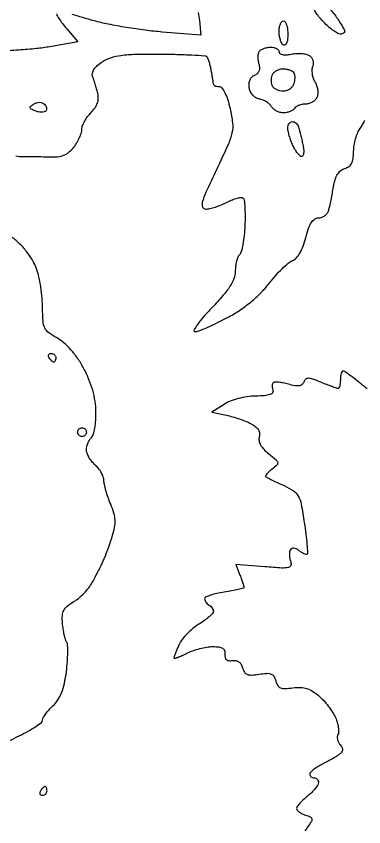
# Model space of a CAD drawing. Extents: x 0 to 102, y 0 to 135.
# Drawn here: x 22.84 to 29.55, y 27.99 to 43.66 of the extents above; entities that cross this region are included whole.
import ezdxf

# ---------------------------------------------------------------- set-up
doc = ezdxf.new("R2010")
doc.units = 0
doc.header["$MEASUREMENT"] = 0

msp = doc.modelspace()

# ---------------------------------------------------------------- linework, layer by layer
for points in [[(28.715939, 43.9074, -0.136752), (28.774241, 43.89115, -0.037273), (28.852889, 43.835223, -0.034777), (28.936157, 43.755733, -0.030086), (29.012039, 43.66169, -0.008984), (29.079056, 43.563901, -0.012288), (29.135605, 43.473356, -0.009127), (29.179161, 43.396473, -0.12494), (29.187, 43.36559, -0.17101), (29.180226, 43.346364, -0.094137), (29.161019, 43.330002, -0.074637), (29.132388, 43.318935, -0.055023), (29.098555, 43.3152, -0.130216), (29.051822, 43.327581, -0.023416), (28.975091, 43.376199, -0.023867), (28.888442, 43.443353, -0.01959), (28.802455, 43.522855, -0.01959), (28.722953, 43.608842, -0.023867), (28.655799, 43.695491, -0.023416), (28.607181, 43.772222, -0.130216), (28.5948, 43.818955, -0.135867), (28.604137, 43.852682, -0.100331), (28.630385, 43.881419, -0.086663), (28.669645, 43.900761, -0.071337)], [(28.0026, 43.569, -0.257909), (28.035123, 43.551029, -0.061379), (28.062349, 43.49298, -0.048032), (28.081047, 43.40935, -0.031003), (28.0872, 43.310207, -0.027979), (28.081587, 43.209983, -0.069343), (28.063409, 43.138895, -0.145541), (28.035744, 43.104534, -0.297719), (28.0026, 43.1037, -0.130646), (27.970071, 43.138104, -0.045439), (27.942851, 43.201288, -0.041396), (27.924247, 43.279612, -0.037634), (27.918, 43.362493, -0.039081), (27.92419, 43.441569, -0.058208), (27.942851, 43.508339, -0.076538), (27.970216, 43.553825, -0.222681)], [(27.753793, 43.0614, -0.053654), (27.816614, 43.054639, -0.073415), (27.869764, 43.034574, -0.093165), (27.905444, 43.004926, -0.17466), (27.918, 42.970078, 0.242813), (27.935184, 42.936779, 0.109815), (27.981713, 42.917149, 0.066436), (28.055395, 42.913624, 0.030554), (28.15065, 42.927628, -0.036917), (28.248391, 42.94073, -0.034113), (28.349644, 42.939845, -0.035895), (28.439756, 42.926345, -0.087951), (28.501378, 42.900588, -0.094907), (28.54314, 42.860846, -0.082113), (28.569877, 42.806484, -0.080357), (28.578054, 42.745298, -0.084926), (28.566199, 42.685894, 0.081163), (28.552841, 42.621463, 0.047299), (28.556958, 42.54245, 0.04577), (28.576506, 42.461892, 0.05724), (28.609523, 42.392462, -0.05699), (28.642559, 42.323082, -0.045719), (28.662165, 42.242672, -0.04728), (28.666369, 42.163877, -0.081483), (28.653107, 42.099707, -0.094431), (28.62039, 42.046905, -0.066827), (28.566662, 42.002169, -0.064703), (28.500998, 41.971923, -0.075749), (28.433248, 41.9616, 0.046173), (28.365541, 41.955334, 0.045996), (28.300043, 41.936749, 0.049989), (28.246082, 41.909453, 0.112729), (28.2141, 41.877, -0.109294), (28.18256, 41.844558, -0.050681), (28.130172, 41.817251, -0.046829), (28.066894, 41.798669, -0.048048), (28.001811, 41.7924, -0.065566), (27.935589, 41.801121, -0.053669), (27.868935, 41.826907, -0.055508), (27.811835, 41.864912, -0.08775), (27.774154, 41.90987, 0.078487), (27.735973, 41.957164, 0.043451), (27.676671, 42.00207, 0.042003), (27.60704, 42.038083, 0.052451), (27.5373, 42.058784, -0.089888), (27.468334, 42.084983, -0.075875), (27.408236, 42.134969, -0.073056), (27.36395, 42.202609, -0.073167), (27.341016, 42.280092, -0.060544), (27.339334, 42.361142, -0.080373), (27.358304, 42.432282, -0.090882), (27.396135, 42.487313, -0.105606), (27.449288, 42.521897, 0.089391), (27.503188, 42.554553, 0.11639), (27.536422, 42.601497, 0.106872), (27.546819, 42.661574, 0.066538), (27.53436, 42.732262, -0.041011), (27.519018, 42.799186, -0.038399), (27.514345, 42.869222, -0.040764), (27.520122, 42.932093, -0.095406), (27.536832, 42.976043, -0.110683), (27.568834, 43.00878, -0.050409), (27.622325, 43.036326, -0.046495), (27.687067, 43.055076, -0.047279)], [(27.994952, 42.6384, 0.067814), (27.927638, 42.629228, 0.062651), (27.863258, 42.602313, 0.066665), (27.811388, 42.562532, 0.10463), (27.780948, 42.515551, 0.055537), (27.766962, 42.461994, 0.045189), (27.763749, 42.402748, 0.046885), (27.771035, 42.346948, 0.082695), (27.788596, 42.304051, 0.103065), (27.820822, 42.270076, 0.051763), (27.872868, 42.241441, 0.048281), (27.935128, 42.221973, 0.051689), (27.998542, 42.2154, 0.07911), (28.061714, 42.225458, 0.065349), (28.123286, 42.25492, 0.066665), (28.173997, 42.298502, 0.090576), (28.205323, 42.349934, 0.044889), (28.221557, 42.4071, 0.041972), (28.227811, 42.467558, 0.044764), (28.223956, 42.522319, 0.098775), (28.209382, 42.561434, 0.120598), (28.17934, 42.590987, 0.048172), (28.126771, 42.615791, 0.044019), (28.062312, 42.632707, 0.042187)], [(23.385553, 41.959487, -0.066197), (23.411958, 41.924983, -0.08336), (23.425908, 41.887312, -0.099287), (23.425573, 41.852452, -0.145482), (23.411059, 41.825659, -0.147916), (23.379749, 41.80889, -0.053408), (23.328942, 41.80424, -0.047172), (23.268709, 41.810874, -0.040629), (23.20757, 41.8288, -0.021093), (23.128214, 41.863157, -0.237232), (23.107937, 41.8896, -0.280605), (23.118761, 41.918459, -0.027825), (23.182064, 41.962628, -0.062151), (23.238004, 41.988245, -0.080354), (23.293796, 41.996388, -0.089806), (23.344414, 41.986413, -0.10329)], [(28.174455, 41.6232, -0.109232), (28.210246, 41.615286, -0.072085), (28.245649, 41.592136, -0.067238), (28.275307, 41.557873, -0.070204), (28.294289, 41.51745, -0.011017), (28.310176, 41.461531, -0.003177), (28.332273, 41.374423, -0.003194), (28.355939, 41.275877, -0.003398), (28.377846, 41.17905, -0.028333), (28.392153, 41.089862, -0.048843), (28.392513, 41.014741, -0.068683), (28.380408, 40.963033, -0.310346), (28.356191, 40.9464, -0.190248), (28.321908, 40.959934, -0.037147), (28.276055, 41.009697, -0.034675), (28.22829, 41.079372, -0.026032), (28.18538, 41.161881, -0.018935), (28.147797, 41.253398, -0.017356), (28.11604, 41.350171, -0.017663), (28.093766, 41.438489, -0.052982), (28.0872, 41.500281, -0.069263), (28.093739, 41.547261, -0.085381), (28.112831, 41.587092, -0.099992), (28.141181, 41.613725, -0.139607)], [(23.513807, 37.1394, -0.093332), (23.548007, 37.13296, -0.09642), (23.577082, 37.114549, -0.099167), (23.596542, 37.08708, -0.105053), (23.6034, 37.0548, -0.042167), (23.600664, 37.022411, -0.061769), (23.592441, 36.995051, -0.081139), (23.580359, 36.976499, -0.210953), (23.566093, 36.9702, -0.151918), (23.548265, 36.975745, -0.038439), (23.524386, 36.995051, -0.035638), (23.499257, 37.022417, -0.029505), (23.4765, 37.0548, -0.082592), (23.463259, 37.087126, -0.161196), (23.465891, 37.114549, -0.182303), (23.483779, 37.132777, -0.108972)], [(24.111, 35.7012, -0.099038), (24.143287, 35.694741, -0.097945), (24.170749, 35.676349, -0.097945), (24.189141, 35.648887, -0.099038), (24.1956, 35.6166, -0.099038), (24.189141, 35.584313, -0.097945), (24.170749, 35.556851, -0.097945), (24.143287, 35.538459, -0.099038), (24.111, 35.532, -0.099038), (24.078713, 35.538459, -0.097945), (24.051251, 35.556851, -0.097945), (24.032859, 35.584313, -0.099038), (24.0264, 35.6166, -0.099038), (24.032859, 35.648887, -0.097945), (24.051251, 35.676349, -0.097945), (24.078713, 35.694741, -0.099038)], [(23.396893, 28.764, 0.151918), (23.379065, 28.758455, 0.038439), (23.355186, 28.739149, 0.035638), (23.330057, 28.711783, 0.029505), (23.3073, 28.6794, 0.082592), (23.294059, 28.647074, 0.161196), (23.296691, 28.619651, 0.182303), (23.314579, 28.601423, 0.108972), (23.344607, 28.5948, 0.093332), (23.378807, 28.60124, 0.09642), (23.407882, 28.619651, 0.099167), (23.427342, 28.64712, 0.105053), (23.4342, 28.6794, 0.042167), (23.431464, 28.711789, 0.061769), (23.423241, 28.739149, 0.081139), (23.411159, 28.757701, 0.210953)]]:
    msp.add_lwpolyline(points, format="xyb", close=True)
for points in [[(26.357409, 43.732472, -0.02634), (26.380195, 43.579632), (26.407489, 43.294164), (25.661095, 43.354506, -0.012095), (25.333715, 43.388961, -0.008457), (24.966549, 43.442937, -0.008538), (24.616224, 43.506667, -0.017529), (24.344814, 43.570811, -0.004453), (24.120288, 43.634414, -0.005898), (23.917139, 43.696531, -0.004309)], [(23.615106, 43.70335, 0.017263), (23.665583, 43.617093, 0.018889), (23.734029, 43.517421, 0.014996), (23.815086, 43.415008), (24.026771, 43.163434), (23.490906, 43.070117, -0.017624), (23.231027, 43.034244, -0.007723), (22.884612, 43.004212, -0.007632), (22.515587, 42.98361, -0.010127)], [(22.832647, 40.958136, 0.035196), (22.974682, 40.948227, -0.002312), (23.120106, 40.947657, -0.00167), (23.28226, 40.94573, -0.001686), (23.436381, 40.942864, -0.003664), (23.554677, 40.939398, 0.053705), (23.673182, 40.947788, 0.066121), (23.778642, 40.981575, 0.065826), (23.871986, 41.041875, 0.052578), (23.954646, 41.128717, 0.031232), (24.013188, 41.215545, 0.027842), (24.062966, 41.312315, 0.028891), (24.09784, 41.404496, 0.072929), (24.109119, 41.47515, -0.087063), (24.122173, 41.544371, -0.035642), (24.162303, 41.631566, -0.0339), (24.219837, 41.721255, -0.036832), (24.287531, 41.799731, 0.044876), (24.363125, 41.890266, 0.069383), (24.408971, 41.981088, 0.076141), (24.425672, 42.074489, 0.067817), (24.414792, 42.172572, 0.006902), (24.392323, 42.257135, 0.005287), (24.365514, 42.348951, 0.005348), (24.33859, 42.434369, 0.01259), (24.316226, 42.497343, -0.148039), (24.311541, 42.561879, -0.090854), (24.341658, 42.632581, -0.066747), (24.406118, 42.706494, -0.035372), (24.503094, 42.780153, -0.065786), (24.665071, 42.857896, -0.045867), (24.862968, 42.903073, -0.028037), (25.146345, 42.924853, -0.007069), (25.609112, 42.927867, -0.00435), (25.945461, 42.922375, -0.006755), (26.235433, 42.911196, -0.002559), (26.482976, 42.897031, -0.182775), (26.51977, 42.88043, -0.103535), (26.537818, 42.852827, -0.016091), (26.559729, 42.790993, -0.017338), (26.580989, 42.715264, -0.014318), (26.5985, 42.633263, -0.002281), (26.613481, 42.549604, -0.002552), (26.627133, 42.468881, -0.002348), (26.638086, 42.400011, -0.013569), (26.642713, 42.36345, 0.162836), (26.653585, 42.33921, 0.084025), (26.680162, 42.318638, 0.068909), (26.717921, 42.304707, 0.054015), (26.76137, 42.3, -0.238615), (26.812702, 42.274024, -0.043606), (26.869762, 42.180264, -0.03678), (26.925026, 42.044283, -0.021413), (26.971971, 41.874443, -0.029003), (27.019053, 41.598284, -0.082742), (27.008519, 41.404244, -0.050566), (26.932696, 41.175737, -0.005991), (26.707935, 40.690043, 0.004281), (26.504846, 40.255091, 0.0407), (26.435098, 40.062176, 0.168489), (26.441332, 39.971018, 0.300778), (26.501536, 39.9312, 0.057824), (26.57895, 39.940183, 0.020148), (26.687246, 39.970309, 0.0197), (26.804854, 40.013375, 0.021714), (26.914863, 40.064338, -0.022843), (27.017303, 40.111514, -0.032802), (27.1121, 40.142962, -0.034343), (27.189011, 40.157441, -0.229616), (27.224766, 40.145034, -0.171902), (27.244602, 40.103432, -0.010958), (27.255898, 39.966875, -0.015045), (27.260993, 39.800038, -0.010565), (27.257105, 39.612177, -0.015167), (27.243372, 39.422177, -0.019455), (27.218672, 39.248649, -0.017631), (27.187809, 39.107692, -0.134448), (27.154501, 39.049261, 0.100434), (27.12273, 39.001314, 0.033406), (27.096235, 38.920883, 0.031692), (27.078083, 38.825506, 0.031187), (27.072, 38.728083, -0.091311), (27.046679, 38.590587, -0.051199), (26.969995, 38.438323, -0.036146), (26.834716, 38.257049, -0.014017), (26.623062, 38.025903, 0.012555), (26.459139, 37.847931, 0.025457), (26.341204, 37.698554, 0.034853), (26.276088, 37.591805, 0.562268), (26.29397, 37.5624, 0.092464), (26.366299, 37.575891, 0.009551), (26.527523, 37.641769, 0.011626), (26.717858, 37.729121, 0.009045), (26.92075, 37.832593, 0.024932), (27.152112, 37.971136, 0.024146), (27.371119, 38.133409, 0.024987), (27.565232, 38.309208, 0.033327), (27.721712, 38.488243, -0.017082), (27.84606, 38.6402, -0.018903), (27.976525, 38.778081, -0.018622), (28.095948, 38.886685, -0.086049), (28.17627, 38.933647, 0.120248), (28.249858, 38.98364, 0.05247), (28.319865, 39.079683, 0.042836), (28.382513, 39.212964, 0.026783), (28.433543, 39.377797, -0.020317), (28.487214, 39.559438, -0.062405), (28.543193, 39.674564, -0.10271), (28.607157, 39.738972, -0.147087), (28.683742, 39.762, 0.089505), (28.745432, 39.773132, 0.073789), (28.804051, 39.80549, 0.073779), (28.850755, 39.85348, 0.089434), (28.877812, 39.91005, 0.012978), (28.896882, 39.98738, 0.003982), (28.921703, 40.105064, 0.003981), (28.947397, 40.237278, 0.004352), (28.970198, 40.366028, -0.032713), (29.003205, 40.505755, -0.064946), (29.050259, 40.60915, -0.084421), (29.112065, 40.678878, -0.105726), (29.189085, 40.717658, 0.091931), (29.267517, 40.754498, 0.117748), (29.319593, 40.814608, 0.086217), (29.348923, 40.906969, 0.031502), (29.358891, 41.04423, -0.037332), (29.36904, 41.164575, -0.029457), (29.397277, 41.292246, -0.03028), (29.437925, 41.408223, -0.06256), (29.485791, 41.49132, 0.035611), (29.533335, 41.564466, 0.029371), (29.573513, 41.648401, 0.030337)], [(22.716012, 29.652791, -0.018381), (22.894197, 29.745247, 0.015072), (23.068677, 29.834321, 0.022126), (23.215825, 29.923812, 0.018654), (23.32729, 30.004733, 0.230334), (23.3496, 30.050593, -0.130978), (23.361933, 30.096866, -0.026838), (23.408322, 30.16851, -0.026555), (23.472977, 30.248239, -0.022233), (23.549505, 30.325763, 0.061308), (23.645066, 30.439005, 0.051438), (23.717059, 30.578762, 0.041438), (23.770323, 30.757212, 0.020737), (23.809208, 30.989641, 0.012526), (23.828104, 31.179411, 0.016351), (23.835342, 31.35371, 0.013969), (23.832589, 31.497556, 0.127307), (23.8142, 31.556932, -0.068464), (23.791372, 31.608485, -0.015796), (23.767943, 31.700794, -0.016027), (23.747558, 31.809774, -0.015049), (23.733693, 31.922146, -0.037146), (23.730948, 32.071162, -0.104009), (23.757972, 32.171487, -0.10591), (23.822761, 32.251373, -0.03935), (23.942826, 32.333458, 0.043083), (24.042358, 32.402599, 0.026389), (24.147375, 32.499653, 0.026353), (24.241894, 32.607567, 0.041943), (24.309393, 32.709967, 0.003849), (24.365534, 32.814901, 0.002951), (24.425318, 32.930394, 0.002984), (24.479978, 33.039132, 0.007067), (24.519043, 33.1209, 0.014588), (24.555724, 33.207085, 0.005222), (24.603119, 33.331954, 0.005176), (24.652273, 33.470047, 0.006101), (24.695842, 33.601781, 0.02833), (24.740391, 33.775836, 0.061164), (24.750286, 33.913524, 0.060021), (24.726617, 34.051136, 0.026394), (24.664362, 34.225463, -0.01482), (24.614461, 34.355606, -0.014767), (24.572294, 34.488629, -0.014767), (24.542373, 34.60684, -0.054648), (24.534, 34.68322, 0.089036), (24.52201, 34.75002, 0.040002), (24.484297, 34.83114, 0.037939), (24.429544, 34.912744, 0.04213), (24.3648, 34.9821, -0.040371), (24.300056, 35.050969, -0.037291), (24.245302, 35.131124, -0.03944), (24.207523, 35.210159, -0.092024), (24.1956, 35.274392, -0.057751), (24.202585, 35.334667, -0.038929), (24.223639, 35.400718, -0.039082), (24.254494, 35.462296, -0.060767), (24.291051, 35.509011, 0.127184), (24.327652, 35.571139, 0.02608), (24.356581, 35.69625, 0.025894), (24.375538, 35.849214, 0.021813), (24.380094, 36.012381, 0.033994), (24.362799, 36.218601, 0.031199), (24.317568, 36.426712, 0.029564), (24.24387, 36.638075, 0.02429), (24.14136, 36.854034, 0.026615), (24.026328, 37.043792, 0.030344), (23.896304, 37.211722, 0.033054), (23.760753, 37.347216, 0.056336), (23.629317, 37.438406, -0.033921), (23.468559, 37.5396, -0.123373), (23.391814, 37.631523, -0.095974), (23.357426, 37.761421, -0.01612), (23.348326, 38.019872, 0.02172), (23.339561, 38.208692, 0.015217), (23.314011, 38.420127, 0.015387), (23.277058, 38.621531, 0.030707), (23.233297, 38.777449, 0.048544), (23.162343, 38.931335, 0.032311), (23.053609, 39.09246, 0.030598), (22.916887, 39.248528, 0.030201), (22.761573, 39.387469, 0.027788)], [(29.620538, 36.453777, 0.005724), (29.457869, 36.586834, 0.008556), (29.312453, 36.699003, 0.004365), (29.187692, 36.790197, 0.156885), (29.154109, 36.801, 0.267957), (29.134199, 36.789505, 0.056804), (29.11759, 36.751297, 0.045244), (29.106156, 36.696627, 0.028943), (29.1024, 36.6318, -0.025137), (29.099138, 36.566961, -0.039898), (29.089176, 36.512302, -0.047697), (29.074779, 36.473508, -0.287586), (29.057383, 36.4626, -0.082076), (29.027886, 36.467475, -0.004756), (28.94128, 36.497827, -0.007124), (28.838576, 36.536584, -0.005172), (28.725356, 36.58252, 0.013002), (28.567579, 36.643676, 0.082633), (28.483266, 36.658921, 0.184143), (28.431041, 36.639844, 0.123107), (28.394106, 36.587154, -0.130165), (28.358461, 36.537778, -0.136401), (28.30366, 36.5136, -0.081829), (28.221194, 36.51516, -0.024279), (28.098002, 36.544102, 0.018846), (27.998409, 36.568644, 0.026133), (27.907538, 36.582533, 0.024803), (27.833977, 36.586201, 0.198971), (27.803297, 36.573497, 0.136393), (27.789757, 36.549533, 0.056663), (27.784897, 36.512348, 0.050343), (27.788549, 36.468894, 0.045523), (27.800816, 36.425487, -0.271064), (27.793097, 36.378551, -0.1407), (27.74238, 36.343941, -0.060176), (27.637111, 36.322706, -0.015934), (27.465482, 36.314637, 0.033119), (27.302269, 36.301333, 0.027), (27.130473, 36.266235, 0.027826), (26.973051, 36.215607, 0.053362), (26.855115, 36.155192), (26.620439, 36.001426), (26.899439, 35.944365, -0.018984), (27.020984, 35.914659, -0.013239), (27.155696, 35.872375, -0.013376), (27.282907, 35.824874, -0.026825), (27.380015, 35.779424, -0.04572), (27.465165, 35.723298, -0.087094), (27.519251, 35.66199, -0.108879), (27.542054, 35.5959, -0.106063), (27.535292, 35.525674, 0.123367), (27.530708, 35.45163, 0.081712), (27.559794, 35.371129, 0.063283), (27.622321, 35.286474, 0.035441), (27.7172, 35.200298, -0.010838), (27.859142, 35.083579, -0.161604), (27.891755, 35.029232, -0.264972), (27.876522, 34.979632, -0.03086), (27.783785, 34.902613, 0.023472), (27.724823, 34.855097, 0.042269), (27.682028, 34.810167, 0.058729), (27.659237, 34.773754, 0.360882), (27.664333, 34.753858, 0.041029), (27.693908, 34.735914, 0.002648), (27.784301, 34.691346, 0.003851), (27.892849, 34.639571, 0.002859), (28.013521, 34.583988, -0.038544), (28.195677, 34.483771, -0.123267), (28.289036, 34.382644, -0.078785), (28.345452, 34.224633, -0.010036), (28.405163, 33.867396, -0.005533), (28.435424, 33.643733, -0.008565), (28.4561, 33.449927, -0.00371), (28.469567, 33.285537, -0.205269), (28.459737, 33.256894, -0.270113), (28.440181, 33.250681, -0.049935), (28.40285, 33.263042, -0.041531), (28.356977, 33.288257, -0.026791), (28.308276, 33.324452, 0.049179), (28.254994, 33.360472, 0.095758), (28.206227, 33.375837, 0.133691), (28.166064, 33.369705, 0.151112), (28.136757, 33.344143, 0.101543), (28.121531, 33.302583, 0.044225), (28.117966, 33.243634, 0.041339), (28.125239, 33.178162, 0.043315), (28.14315, 33.115834, -0.164872), (28.146126, 33.040735, -0.277299), (28.101094, 32.999403, -0.065149), (27.97395, 32.9903, -0.005365), (27.641805, 33.013378), (27.083961, 33.058156), (27.16258, 32.851371, -0.004707), (27.192696, 32.769857, -0.006484), (27.218105, 32.696043, -0.004286), (27.238033, 32.633829, -0.075496), (27.2412, 32.612976, -0.341856), (27.230106, 32.598646, -0.006072), (27.129369, 32.573882, -0.012405), (27.006454, 32.548442, -0.00761), (26.8605, 32.524278, 0.016884), (26.714596, 32.497333, 0.026461), (26.591631, 32.463396, 0.024416), (26.499499, 32.427552, 0.29595), (26.4798, 32.397187, 0.099387), (26.485947, 32.366569, 0.052289), (26.504651, 32.33239, 0.049093), (26.532039, 32.300092, 0.054001), (26.5644, 32.2749, -0.055939), (26.596761, 32.249507, -0.049712), (26.624149, 32.216615, -0.052644), (26.642835, 32.181567, -0.096455), (26.649, 32.149907, -0.193068), (26.633849, 32.112133, -0.022096), (26.566288, 32.047439, -0.0241), (26.475275, 31.975134, -0.017398), (26.367426, 31.903178, 0.034469), (26.252356, 31.820595, 0.027029), (26.139446, 31.716367, 0.027723), (26.044689, 31.607425, 0.058296), (25.986726, 31.511597, 0.006495), (25.948759, 31.425316, 0.008698), (25.916718, 31.346052, 0.006388), (25.892025, 31.27923, 0.085508), (25.8876, 31.253547, 0.491948), (25.899944, 31.244037, 0.020773), (25.96092, 31.262864, 0.022012), (26.041438, 31.295496, 0.012047), (26.137199, 31.342127, -0.033513), (26.250895, 31.391577, -0.02244), (26.386505, 31.433285, -0.022633), (26.522168, 31.461952, -0.04077), (26.635399, 31.4712, -0.030687), (26.754722, 31.46387, -0.109419), (26.826415, 31.438454, -0.170012), (26.863204, 31.392525, -0.104815), (26.87225, 31.32315, 0.075119), (26.876747, 31.259702, 0.162545), (26.901722, 31.218318, 0.154212), (26.947662, 31.198921, 0.065698), (27.015107, 31.201464, -0.08877), (27.082518, 31.200913, -0.108876), (27.140335, 31.176322, -0.102727), (27.184816, 31.128288, -0.071748), (27.213588, 31.060053, 0.076159), (27.249327, 30.977326, 0.162278), (27.302472, 30.933534, 0.108209), (27.387218, 30.920562, 0.024301), (27.533189, 30.937021, -0.024303), (27.680813, 30.953666, -0.112275), (27.76513, 30.940065, -0.164373), (27.818075, 30.894614, -0.070066), (27.854526, 30.807352, 0.072375), (27.891425, 30.720144, 0.161388), (27.945603, 30.673952, 0.108632), (28.03231, 30.659106, 0.023735), (28.184018, 30.673455, -0.041435), (28.334806, 30.682353, -0.073408), (28.457305, 30.661271, -0.069867), (28.572485, 30.604707, -0.034282), (28.701369, 30.503739, -0.029179), (28.796944, 30.407007, -0.02173), (28.891045, 30.290064, -0.022121), (28.970329, 30.171624, -0.045617), (29.019224, 30.071554, -0.029285), (29.047827, 29.980626, -0.033484), (29.064079, 29.890946, -0.03563), (29.067229, 29.814352, -0.131613), (29.053422, 29.768395, 0.12561), (29.041091, 29.729045, 0.067975), (29.045274, 29.678152, 0.060905), (29.064363, 29.624083, 0.057983), (29.09616, 29.575219, -0.051788), (29.13436, 29.518072, -0.140554), (29.144255, 29.470835, -0.152807), (29.127363, 29.428055, -0.064983), (29.082293, 29.385075, -0.021057), (29.025725, 29.347217, -0.006716), (28.93853, 29.295629, -0.006689), (28.839753, 29.240709, -0.007414), (28.74285, 29.190354, 0.022516), (28.653755, 29.140585, 0.030558), (28.578541, 29.087392, 0.031169), (28.524071, 29.037759, 0.194786), (28.5102, 29.003504, 0.11958), (28.516706, 28.976689, 0.100679), (28.535051, 28.953852, 0.092086), (28.562488, 28.938515, 0.081697), (28.5948, 28.9332, -0.109822), (28.627075, 28.926024, -0.099877), (28.654549, 28.905713, -0.09508), (28.672975, 28.875352, -0.089208), (28.6794, 28.839626, -0.140354), (28.666018, 28.792894, -0.031319), (28.617272, 28.724669, -0.030162), (28.548863, 28.650245, -0.025171), (28.4679, 28.579685, 0.019675), (28.386914, 28.510657, 0.02536), (28.318528, 28.440817, 0.024643), (28.268679, 28.378524, 0.157693), (28.2564, 28.340561, 0.180253), (28.268222, 28.308834, 0.054518), (28.30651, 28.273271, 0.046791), (28.361693, 28.239735, 0.036323), (28.426988, 28.21366, -0.032983), (28.52939, 28.173555, -0.298314), (28.553388, 28.134568, -0.141644), (28.534706, 28.076142, -0.006972), (28.418406, 27.907897, 0.040367)]]:
    msp.add_lwpolyline(points, format="xyb")

doc.saveas('drawing.dxf')
